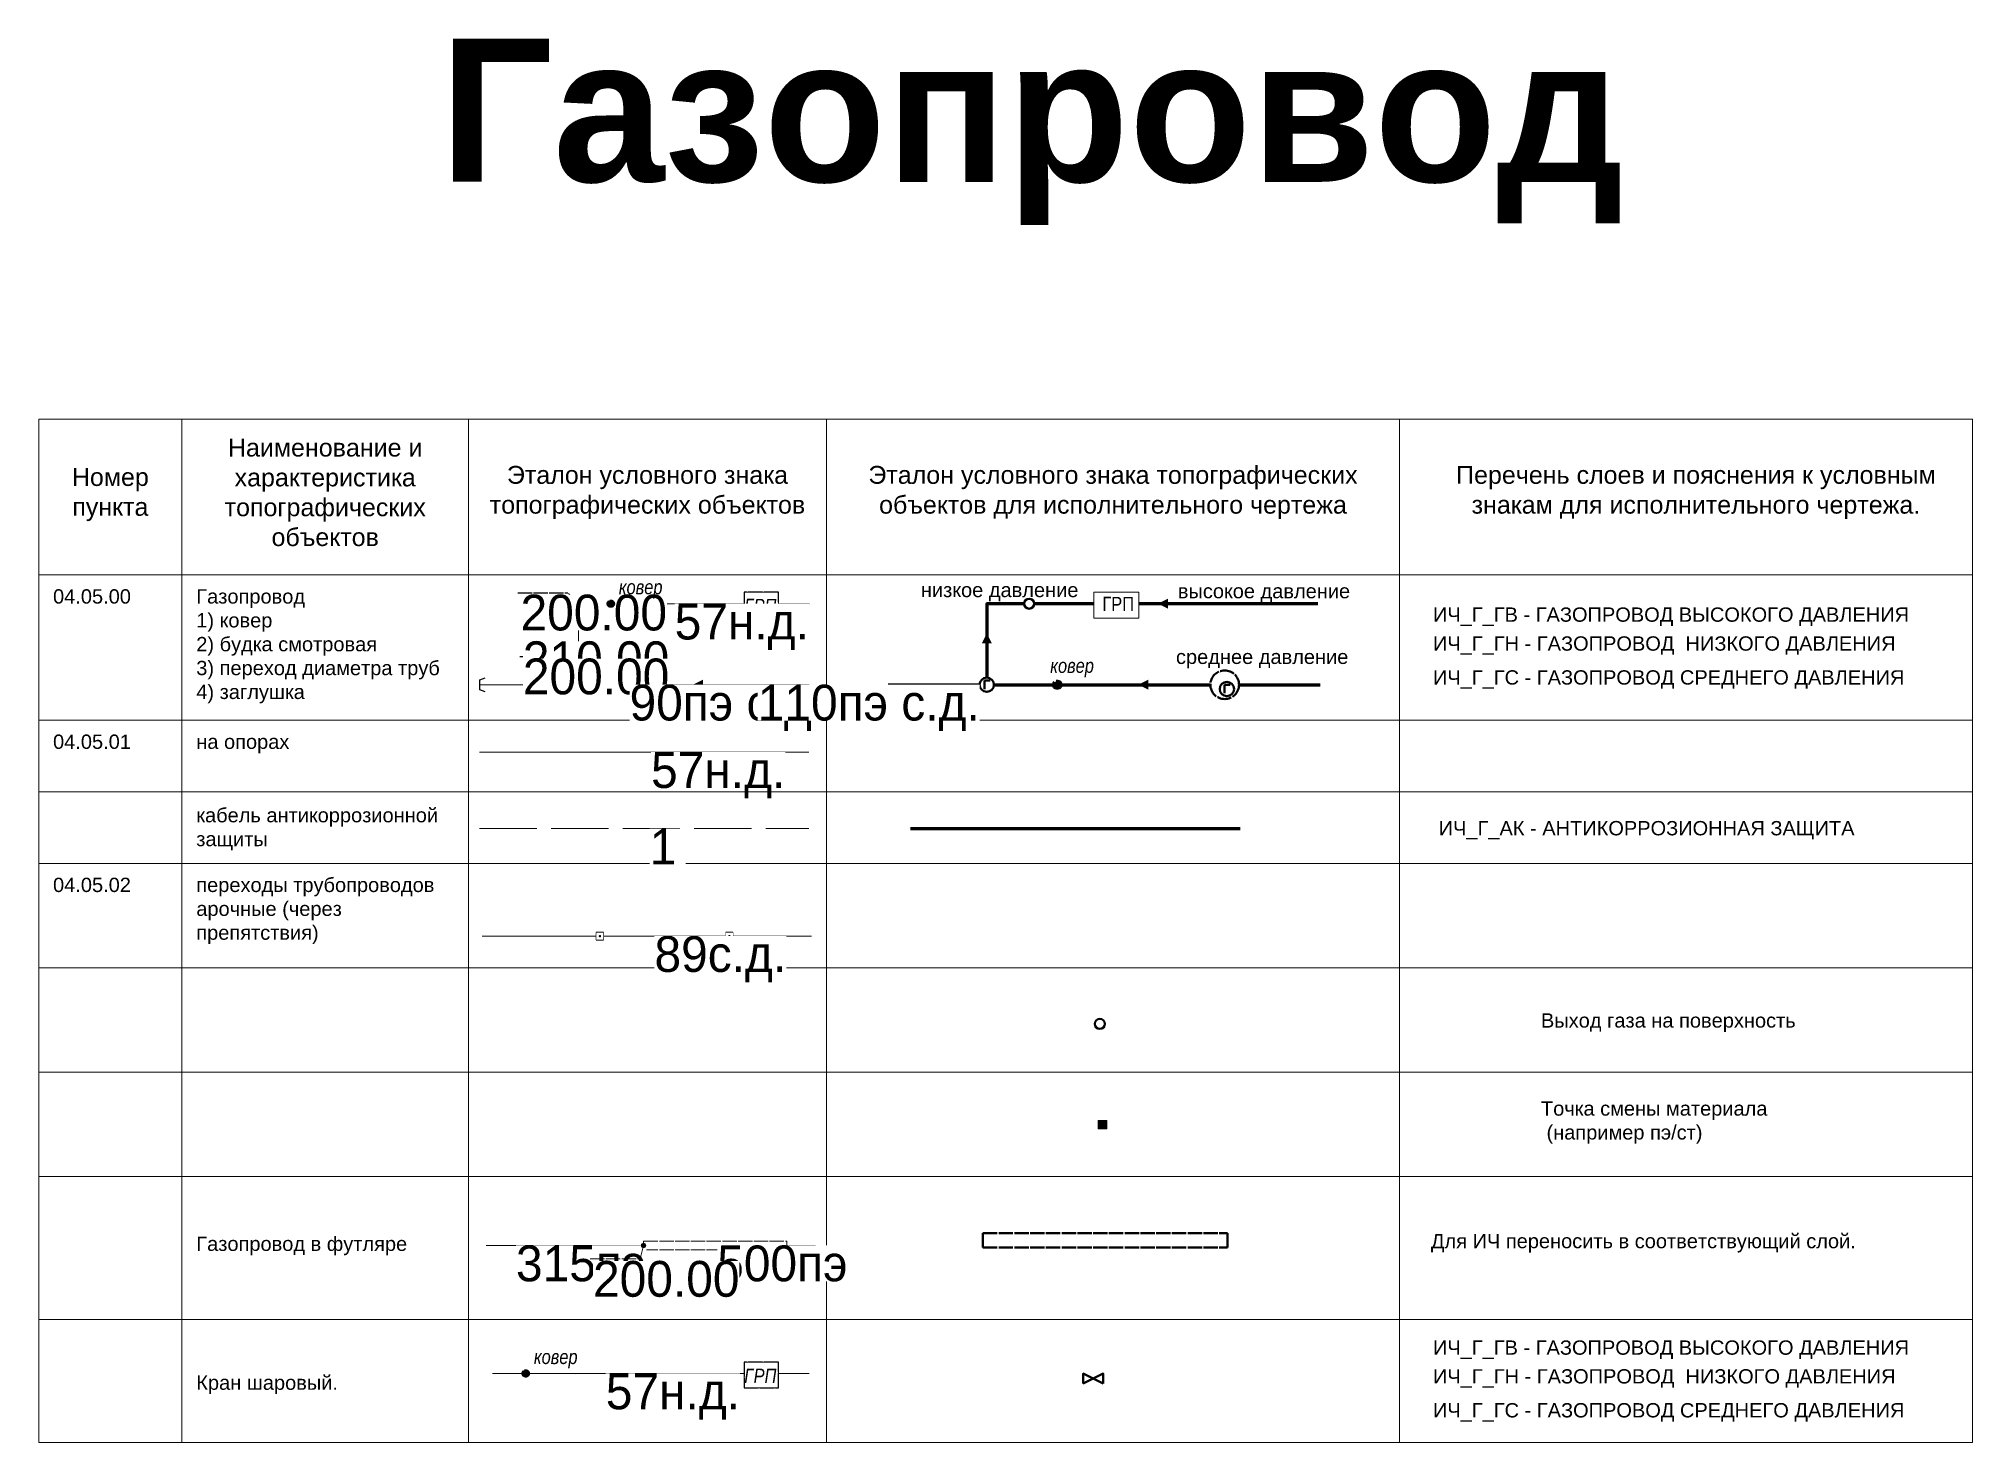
# Paper-space layout 'Газопровод.' of a CAD drawing. Header units: metres. Extents: x -965 to -830, y 237 to 335.
import ezdxf
from ezdxf.enums import TextEntityAlignment as Align

# ---------------------------------------------------------------- set-up
doc = ezdxf.new("R2018")
doc.units = ezdxf.units.M
doc.set_wipeout_variables(frame=1)
for name, pattern in [('DOT', [0.5, 0, -0.5]), ('T_03.LINE', [1, 1, 0]), ('T_04.07.09', [5, 4, -1]), ('T_04.LINE', [1, 1, 0])]:
    doc.linetypes.add(name, pattern=pattern)
for name, color, linetype, lineweight in [('01_Оформление', 7, 'Continuous', 20), ('13_Канализация Бытовая', 22, 'Continuous', 20), ('15_Газопровод', 20, 'Continuous', 20), ('17_Кабель Силовой', 10, 'Continuous', 20), ('ИЧ_Г_АК', 20, 'Continuous', 60), ('ИЧ_Г_ГВ', 20, 'Continuous', 60), ('ИЧ_Г_ГН', 20, 'Continuous', 60), ('ИЧ_Г_ГС', 20, 'Continuous', 60), ('Оформление трассы', 7, 'Continuous', 20)]:
    doc.layers.add(name, color=color, linetype=linetype, lineweight=lineweight)
doc.styles.get("Standard").update_dxf_attribs({"font": 'isocpeur.ttf', "width": 1.1})
doc.styles.add('Д-431', font='ARIALNI.TTF')
doc.styles.add('Р-131', font='ARIALN.TTF')
doc.styles.add('Т-132', font='arial.ttf')
doc.linetypes.add('T_04.05.00', pattern='A,2,0,["I",Р-131,S=0.7,R=0,X=-0.08,Y=-0.35],-0.5,["I",Р-131,S=0.7,R=0,X=-0.15,Y=-0.35],2', length=4.5)

# ---------------------------------------------------------------- blocks, each defined once
blk = doc.blocks.new('ИГО_Газ')
at = {"color": 0, "linetype": 'Continuous', "lineweight": -2}
for p, q in [((-0.16, 0.3), (0.24, 0.3)), ((-0.16, -0.3), (-0.16, 0.3))]:
    blk.add_line(p, q, dxfattribs=at)
blk.add_circle((0, 0), 0.5, dxfattribs=at)
blk.add_wipeout([(0.5, 0), (0.5, 0.05), (0.49, 0.1), (0.48, 0.15), (0.46, 0.19), (0.44, 0.24), (0.42, 0.28), (0.39, 0.32), (0.35, 0.35), (0.32, 0.39), (0.28, 0.42), (0.24, 0.44), (0.19, 0.46), (0.15, 0.48), (0.1, 0.49), (0.05, 0.5), (0, 0.5), (-0.05, 0.5), (-0.1, 0.49), (-0.15, 0.48), (-0.19, 0.46), (-0.24, 0.44), (-0.28, 0.42), (-0.32, 0.39), (-0.35, 0.35), (-0.39, 0.32), (-0.42, 0.28), (-0.44, 0.24), (-0.46, 0.19), (-0.48, 0.15), (-0.49, 0.1), (-0.5, 0.05), (-0.5, 0), (-0.5, -0.05), (-0.49, -0.1), (-0.48, -0.15), (-0.46, -0.19), (-0.44, -0.24), (-0.42, -0.28), (-0.39, -0.32), (-0.35, -0.35), (-0.32, -0.39), (-0.28, -0.42), (-0.24, -0.44), (-0.19, -0.46), (-0.15, -0.48), (-0.1, -0.49), (-0.05, -0.5), (0, -0.5), (0.05, -0.5), (0.1, -0.49), (0.15, -0.48), (0.19, -0.46), (0.24, -0.44), (0.28, -0.42), (0.32, -0.39), (0.35, -0.35), (0.39, -0.32), (0.42, -0.28), (0.44, -0.24), (0.46, -0.19), (0.48, -0.15), (0.49, -0.1), (0.5, -0.05)], dxfattribs=at)
for p, q in [((-0.16, 0.3), (0.24, 0.3)), ((-0.16, -0.3), (-0.16, 0.3)), ((-0.16, 0.3), (0.24, 0.3)), ((-0.16, -0.3), (-0.16, 0.3))]:
    blk.add_line(p, q, dxfattribs=at)
blk.add_circle((0, 0), 0.5, dxfattribs=at)
blk = doc.blocks.new('*U170')
blk.add_wipeout([(-0.17, -0.3), (-0.14, -0.32), (-0.11, -0.33), (-0.07, -0.34), (-0.04, -0.35), (0, -0.35), (0.03, -0.35), (0.07, -0.34), (0.1, -0.33), (0.13, -0.32), (0.17, -0.31), (0.2, -0.29), (0.23, -0.27), (0.25, -0.24), (0.27, -0.22), (0.3, -0.19), (0.31, -0.16), (0.33, -0.12), (0.34, -0.09), (0.35, -0.06), (0.35, -0.02), (0.35, 0.01), (0.35, 0.05), (0.34, 0.08), (0.33, 0.12), (0.32, 0.15), (0.3, 0.18), (0.28, 0.21), (0.26, 0.24), (0.23, 0.26), (0.2, 0.29), (0.17, 0.3), (0.14, 0.32), (0.11, 0.33), (0.07, 0.34), (0.04, 0.35), (0, 0.35), (-0.03, 0.35), (-0.07, 0.34), (-0.1, 0.33), (-0.13, 0.32), (-0.17, 0.31), (-0.2, 0.29), (-0.23, 0.27), (-0.25, 0.24), (-0.27, 0.22), (-0.3, 0.19), (-0.31, 0.16), (-0.33, 0.12), (-0.34, 0.09), (-0.35, 0.06), (-0.35, 0.02), (-0.35, -0.01), (-0.35, -0.05), (-0.34, -0.08), (-0.33, -0.12), (-0.32, -0.15), (-0.3, -0.18), (-0.28, -0.21), (-0.26, -0.24), (-0.23, -0.26), (-0.2, -0.29)])
at = {"lineweight": -2}
blk.add_circle((0, 0), 0.35, dxfattribs=at)
blk = doc.blocks.new('*U83')
at = {"color": 0, "lineweight": 30, "flags": 106}
blk.add_attdef('d-', text='', height=0.9, dxfattribs=at).set_placement((0, 0), align=Align.MIDDLE_CENTER)
blk = doc.blocks.new('*U81')
at = {"color": 0, "linetype": 'T_04.LINE'}
blk.add_lwpolyline([(0.38, -0.49), (0, -0.35), (0, 0.35), (0.38, 0.49)], dxfattribs=at)
blk = doc.blocks.new('*U79')
at = {"color": 0, "lineweight": 30, "flags": 106}
blk.add_attdef('d-', text='', height=0.9, dxfattribs=at).set_placement((0, 0), align=Align.MIDDLE_CENTER)
blk = doc.blocks.new('*U50')
at = {"color": 0, "linetype": 'T_03.LINE', "lineweight": -2}
blk.add_lwpolyline([(-0.25, -0.25), (0.25, -0.25), (0.25, 0.25), (-0.25, 0.25)], close=True, dxfattribs=at)
blk.add_wipeout([(-0.25, -0.25), (0.25, -0.25), (0.25, 0.25), (-0.25, 0.25)], dxfattribs=at)
at = {"linetype": 'T_03.LINE', "lineweight": -2}
h = blk.add_hatch(color=0, dxfattribs=at)
h.dxf.hatch_style = 1
h.paths.add_polyline_path([(0.05, 0, 1), (-0.05, 0, 1)])
at = {"color": 0, "linetype": 'T_03.LINE', "lineweight": 0}
blk.add_circle((0, 0), 0.05, dxfattribs=at)
blk = doc.blocks.new('*U49')
at = {"color": 0, "linetype": 'T_03.LINE', "lineweight": -2}
blk.add_lwpolyline([(-0.25, -0.25), (0.25, -0.25), (0.25, 0.25), (-0.25, 0.25)], close=True, dxfattribs=at)
blk.add_wipeout([(-0.25, -0.25), (0.25, -0.25), (0.25, 0.25), (-0.25, 0.25)], dxfattribs=at)
at = {"linetype": 'T_03.LINE', "lineweight": -2}
h = blk.add_hatch(color=0, dxfattribs=at)
h.dxf.hatch_style = 1
h.paths.add_polyline_path([(0.05, 0, 1), (-0.05, 0, 1)])
at = {"color": 0, "linetype": 'T_03.LINE', "lineweight": 0}
blk.add_circle((0, 0), 0.05, dxfattribs=at)
blk = doc.blocks.new('*U48')
at = {"color": 0, "lineweight": 30, "flags": 106}
blk.add_attdef('d-', text='', height=0.9, dxfattribs=at).set_placement((0, 0), align=Align.MIDDLE_CENTER)
blk = doc.blocks.new('T_04.01.06')
at = {"color": 0, "linetype": 'DOT', "lineweight": 0, "ltscale": 10}
blk.add_wipeout([(-0.1, 0.49), (-0.19, 0.46), (-0.28, 0.42), (-0.35, 0.35), (-0.42, 0.28), (-0.46, 0.19), (-0.49, 0.1), (-0.5, 0), (-0.49, -0.1), (-0.46, -0.19), (-0.42, -0.28), (-0.35, -0.35), (-0.28, -0.42), (-0.19, -0.46), (-0.1, -0.49), (0, -0.5), (0.1, -0.49), (0.19, -0.46), (0.28, -0.42), (0.35, -0.35), (0.42, -0.28), (0.46, -0.19), (0.49, -0.1), (0.5, 0), (0.49, 0.1), (0.46, 0.19), (0.42, 0.28), (0.35, 0.35), (0.28, 0.42), (0.19, 0.46), (0.1, 0.49), (0, 0.5)], dxfattribs=at)
at = {"color": 0, "linetype": 'T_04.LINE', "lineweight": -2}
blk.add_lwpolyline([(0.33, 0.26), (-0.12, 0.26), (-0.12, -0.39)], dxfattribs=at)
blk.add_circle((0, 0), 0.5, dxfattribs=at)
blk = doc.blocks.new('*U47')
at = {"color": 0, "linetype": 'T_04.LINE', "lineweight": -2}
blk.add_line((-4.08, 1.98), (-0.58, 1.98), dxfattribs=at)
blk.add_blockref('T_04.01.06', (0, 0), dxfattribs=at)
at = {"color": 0, "linetype": 'T_04.LINE', "lineweight": -2, "oblique": 10, "flags": 104}
for tag, p in [('Z', (-3.88, 3.03)), ('Z1', (-3.88, 1.83)), ('Z2', (-3.88, 0.78)), ('Z3', (-3.88, -0.27))]:
    blk.add_attdef(tag, text='', height=0.9, dxfattribs=at).set_placement(p, align=Align.TOP_LEFT)
blk = doc.blocks.new('*U46')
at = {"color": 0, "linetype": 'T_04.LINE', "lineweight": -2}
blk.add_lwpolyline([(715.39, 982.15, 0, 0.7, 0), (716.09, 982.15, 0.8, 0.8, 0)], format="xyseb", dxfattribs=at)
blk = doc.blocks.new('T_Point')
at = {"linetype": 'Continuous', "lineweight": -2}
h = blk.add_hatch(color=0, dxfattribs=at)
h.dxf.hatch_style = 1
h.paths.add_polyline_path([(-0.15, 0, 1), (0.15, 0, 1)])
at = {"color": 0, "linetype": 'Continuous', "lineweight": 0}
blk.add_circle((0, 0), 0.15, dxfattribs=at)
blk = doc.blocks.new('*U45')
at = {"color": 0, "linetype": 'T_04.LINE', "lineweight": -2}
for p in [(-4.24, 0.77), (0, 0)]:
    blk.add_line(p, (-0.74, 0.77), dxfattribs=at)
blk.add_blockref('T_Point', (0, 0), dxfattribs=at)
at = {"color": 0, "linetype": 'T_04.LINE', "lineweight": -2, "oblique": 10, "flags": 104}
for tag, p in [('Z', (-4.04, 0.62)), ('Z1', (-4.04, -0.43))]:
    blk.add_attdef(tag, text='', height=0.9, dxfattribs=at).set_placement(p, align=Align.TOP_LEFT)
blk = doc.blocks.new('*U44')
at = {"linetype": 'T_04.LINE', "lineweight": -2}
blk.add_hatch(color=0, dxfattribs=at).paths.add_polyline_path([(0.25, 0, 1), (-0.25, 0, 1)])
at = {"color": 0, "linetype": 'T_04.LINE', "lineweight": -2}
blk.add_circle((0, 0), 0.25, dxfattribs=at)
at = {"color": 0, "linetype": 'T_04.LINE', "lineweight": -2, "style": 'Д-431', "flags": 8}
blk.add_attdef('Газ', (0.5639, -0.38153), '', height=1, dxfattribs=at)
blk = doc.blocks.new('*U43')
at = {"color": 0, "lineweight": 30, "flags": 106}
blk.add_attdef('d-', text='', height=0.9, dxfattribs=at).set_placement((0, 0), align=Align.MIDDLE_CENTER)
blk = doc.blocks.new('*U42')
at = {"color": 0, "lineweight": 30, "flags": 106}
blk.add_attdef('d-', text='', height=0.9, dxfattribs=at).set_placement((0, 0), align=Align.MIDDLE_CENTER)
blk = doc.blocks.new('*U41')
at = {"color": 0, "lineweight": 30, "flags": 106}
blk.add_attdef('d-', text='', height=0.9, dxfattribs=at).set_placement((0, 0), align=Align.MIDDLE_CENTER)
blk = doc.blocks.new('*U161')
at = {"lineweight": 20}
h = blk.add_hatch(color=256, dxfattribs=at)
h.dxf.hatch_style = 1
h.paths.add_polyline_path([(-0.3, -0.3), (0.3, -0.3), (0.3, 0.3), (-0.3, 0.3)])
blk.add_lwpolyline([(-0.3, -0.3), (0.3, -0.3), (0.3, 0.3), (-0.3, 0.3)], close=True, dxfattribs=at)
blk = doc.blocks.new('*U185')
at = {"color": 0, "linetype": 'DOT', "lineweight": 0, "ltscale": 10}
blk.add_wipeout([(-0.2, 0.98), (-0.38, 0.92), (-0.56, 0.83), (-0.71, 0.71), (-0.83, 0.56), (-0.92, 0.38), (-0.98, 0.2), (-1, 0), (-0.98, -0.2), (-0.92, -0.38), (-0.83, -0.56), (-0.71, -0.71), (-0.56, -0.83), (-0.38, -0.92), (-0.2, -0.98), (0, -1), (0.2, -0.98), (0.38, -0.92), (0.56, -0.83), (0.71, -0.71), (0.83, -0.56), (0.92, -0.38), (0.98, -0.2), (1, 0), (0.98, 0.2), (0.92, 0.38), (0.83, 0.56), (0.71, 0.71), (0.56, 0.83), (0.38, 0.92), (0.2, 0.98), (0, 1)], dxfattribs=at)
at = {"color": 0, "linetype": 'T_04.LINE', "lineweight": 40}
blk.add_circle((0, 0), 1, dxfattribs=at)
blk = doc.blocks.new('*U188')
at = {"color": 0, "linetype": 'T_04.LINE', "lineweight": -2, "flags": 106}
blk.add_attdef('d-', text='', height=0.9, dxfattribs=at).set_placement((0, 0), align=Align.MIDDLE_CENTER)
blk = doc.blocks.new('*U187')
at = {"color": 0, "linetype": 'T_04.LINE', "lineweight": -2}
for p in [(0, 0), (-3.73, -0.93)]:
    blk.add_line(p, (-0.23, -0.93), dxfattribs=at)
blk.add_blockref('T_Point', (0, 0), dxfattribs=at)
at = {"color": 0, "linetype": 'T_04.LINE', "lineweight": -2, "oblique": 10, "flags": 104}
for tag, p in [('Z', (-3.53, -1.08)), ('Z1', (-3.53, -2.13))]:
    blk.add_attdef(tag, text='', height=0.9, dxfattribs=at).set_placement(p, align=Align.TOP_LEFT)
blk = doc.blocks.new('*U186')
at = {"color": 0, "linetype": 'T_04.LINE', "lineweight": -2, "flags": 106}
blk.add_attdef('d-', text='', height=0.9, dxfattribs=at).set_placement((0, 0), align=Align.MIDDLE_CENTER)
blk = doc.blocks.new('T_04.05.01')
at = {"linetype": 'T_04.LINE', "lineweight": -2}
blk.add_hatch(color=0, dxfattribs=at).paths.add_polyline_path([(0.25, 0, 1), (-0.25, 0, 1)])
at = {"color": 0, "linetype": 'T_04.LINE', "lineweight": -2}
blk.add_circle((0, 0), 0.25, dxfattribs=at)
at = {"color": 0, "linetype": 'T_04.LINE', "lineweight": -2, "style": 'Д-431', "flags": 8}
blk.add_attdef('Газ', (0.5639, -0.38153), '', height=1, dxfattribs=at)
blk = doc.blocks.new('*U379')
at = {"lineweight": -2}
blk.add_wipeout([(0.7, 0.35), (0, 0), (0.7, -0.35)], dxfattribs=at)
blk.add_wipeout([(-0.7, 0.35), (0, 0), (-0.7, -0.35)], dxfattribs=at)
for points in [[(-0.7, 0.35), (0, 0), (-0.7, -0.35), (-0.7, 0.35)], [(0.7, 0.35), (0, 0), (0.7, -0.35), (0.7, 0.35)]]:
    blk.add_lwpolyline(points, close=True, dxfattribs=at)
blk = doc.blocks.new('*U385')
at = {"color": 0, "linetype": 'T_04.LINE', "lineweight": -2}
blk.add_lwpolyline([(-0.7, 0, 0, 0.7, 0), (0, 0, 0.8, 0.8, 0)], format="xyseb", dxfattribs=at)

psp = doc.layouts.new('Газопровод.')

# ---------------------------------------------------------------- linework, layer by layer
at = {"linetype": 'T_04.LINE', "lineweight": -2}
for points in [[(-915.33, 294.46), (-912.93, 294.46), (-912.93, 296.26), (-915.33, 296.26)], [(-915.33, 240.69), (-912.93, 240.69), (-912.93, 242.49), (-915.33, 242.49)]]:
    psp.add_lwpolyline(points, close=True, dxfattribs=at)
at = {"layer": '01_Оформление'}
for p, q in [((-964.57, 308.36), (-829.57, 308.36)), ((-964.57, 308.36), (-964.57, 297.47)), ((-954.57, 308.36), (-954.57, 297.47)), ((-934.57, 308.36), (-934.57, 297.47)), ((-909.57, 308.36), (-909.57, 297.47)), ((-869.57, 308.36), (-869.57, 297.47)), ((-829.57, 308.36), (-829.57, 297.47)), ((-829.57, 308.36), (-829.57, 297.47)), ((-964.57, 297.47), (-829.57, 297.47)), ((-964.57, 297.47), (-964.57, 236.88)), ((-964.57, 297.47), (-829.57, 297.47)), ((-964.57, 297.47), (-829.57, 297.47)), ((-954.57, 297.47), (-954.57, 236.88)), ((-934.57, 297.47), (-934.57, 236.88)), ((-909.57, 297.47), (-909.57, 236.88)), ((-869.57, 297.47), (-869.57, 236.88)), ((-829.57, 297.47), (-829.57, 236.88)), ((-964.57, 287.32), (-829.57, 287.32)), ((-964.57, 277.32), (-829.57, 277.32)), ((-964.57, 270.03), (-829.57, 270.03)), ((-964.57, 262.74), (-829.57, 262.74)), ((-964.57, 255.45), (-829.57, 255.45)), ((-964.57, 245.45), (-829.57, 245.45)), ((-964.57, 236.88), (-829.57, 236.88))]:
    psp.add_line(p, q, dxfattribs=at)
psp.add_lwpolyline([(-964.57, 282.32), (-829.57, 282.32)], dxfattribs=at)
at = {"layer": '15_Газопровод', "linetype": 'T_04.LINE'}
for p, q in [((-922.34, 250.93), (-922.34, 250.63)), ((-922.34, 250.93), (-912.33, 250.93)), ((-922.34, 250.33), (-922.34, 250.63)), ((-922.34, 250.33), (-912.33, 250.33)), ((-912.33, 250.93), (-912.33, 250.63)), ((-912.33, 250.33), (-912.33, 250.63))]:
    psp.add_line(p, q, dxfattribs=at)
at = {"layer": '15_Газопровод', "linetype": 'T_04.05.00'}
for points in [[(-915.33, 295.46), (-926.89, 295.46), (-926.89, 289.8)], [(-910.77, 295.46), (-912.93, 295.46)], [(-933.77, 289.8), (-926.89, 289.8), (-910.77, 289.8)], [(-933.8, 285.09), (-910.8, 285.09)], [(-933.61, 272.24), (-910.61, 272.24)], [(-933.34, 250.63), (-922.34, 250.63)], [(-912.33, 250.63), (-910.33, 250.63)], [(-915.33, 241.69), (-932.88, 241.69)], [(-910.77, 241.69), (-912.93, 241.69)]]:
    psp.add_lwpolyline(points, dxfattribs=at)
at = {"layer": '17_Кабель Силовой', "linetype": 'T_04.07.09', "flags": 128}
psp.add_lwpolyline([(-933.8, 279.75), (-910.8, 279.75)], dxfattribs=at)
at = {"layer": 'ИЧ_Г_АК', "flags": 128}
psp.add_lwpolyline([(-903.7, 279.75), (-880.7, 279.75)], dxfattribs=at)
at = {"layer": 'ИЧ_Г_ГВ'}
psp.add_lwpolyline([(-875.26, 295.46), (-884.43, 295.46), (-886.83, 295.46), (-887.77, 295.46)], dxfattribs=at)
at = {"layer": 'ИЧ_Г_ГН', "linetype": 'T_04.LINE', "lineweight": 40}
for p, q in [((-898.65, 251.48), (-898.65, 250.98)), ((-898.65, 251.48), (-881.57, 251.48)), ((-881.57, 251.48), (-881.57, 250.98)), ((-898.65, 250.48), (-898.65, 250.98)), ((-898.65, 250.48), (-881.57, 250.48)), ((-881.57, 250.48), (-881.57, 250.98))]:
    psp.add_line(p, q, dxfattribs=at)
at = {"layer": 'ИЧ_Г_ГН'}
psp.add_lwpolyline([(-890.9, 295.46), (-898.38, 295.46), (-898.38, 289.8)], dxfattribs=at)
at = {"layer": 'ИЧ_Г_ГС'}
psp.add_lwpolyline([(-905.27, 289.8), (-898.38, 289.8), (-875.1, 289.8)], dxfattribs=at)
at = {"layer": 'Оформление трассы'}
for points in [[(-915.33, 294.46), (-912.93, 294.46), (-912.93, 296.26), (-915.33, 296.26)], [(-890.9, 294.46), (-887.77, 294.46), (-887.77, 296.26), (-890.9, 296.26)], [(-915.33, 240.69), (-912.93, 240.69), (-912.93, 242.49), (-915.33, 242.49)]]:
    psp.add_lwpolyline(points, close=True, dxfattribs=at)

# ---------------------------------------------------------------- block references
ref = psp.add_blockref('*U45', (-926.89, 295.46))
lines = psp.add_mtext('200.00', dxfattribs={"color": 0, "linetype": 'T_04.LINE', "lineweight": -2, "insert": (-930.93, 296.09), "char_height": 2.5, "attachment_point": 1, "bg_fill": 3, "box_fill_scale": 1, "bg_fill_color": 256, "bg_fill_transparency": 0})
ref.add_attrib('Z', '', (-930.93, 296.09), dxfattribs={"flags": 104}).embed_mtext(lines)
ref = psp.add_blockref('*U44', (-924.63, 295.46))
ref.add_attrib('Газ', 'ковер', (-924.07, 296.12), dxfattribs={"color": 0, "linetype": 'T_04.LINE', "lineweight": -2, "height": 1, "style": 'Д-431'})
for name, p in [('*U81', (-933.77, 289.8)), ('*U46', (-1634.28, -692.35))]:
    psp.add_blockref(name, p)
ref = psp.add_blockref('*U79', (-921.82, 285.09))
lines = psp.add_mtext('57н.д.', dxfattribs={"color": 0, "insert": (-921.82, 285.09), "char_height": 2.5, "attachment_point": 1, "bg_fill": 3, "box_fill_scale": 1, "bg_fill_color": 256, "bg_fill_transparency": 0})
ref.add_attrib('d-', '', (-921.82, 285.09), dxfattribs={"flags": 104}).embed_mtext(lines)
ref = psp.add_blockref('*U83', (-921.91, 279.75))
lines = psp.add_mtext('1', dxfattribs={"color": 0, "insert": (-921.91, 279.75), "char_height": 2.5, "attachment_point": 1, "bg_fill": 3, "box_fill_scale": 1, "bg_fill_color": 256, "bg_fill_transparency": 0})
ref.add_attrib('d-', '', (-921.91, 279.75), dxfattribs={"flags": 104}).embed_mtext(lines)
ref = psp.add_blockref('*U188', (-931.25, 250.63))
lines = psp.add_mtext('315пэ', dxfattribs={"color": 0, "linetype": 'T_04.LINE', "lineweight": -2, "insert": (-931.25, 250.63), "char_height": 2.5, "attachment_point": 1, "bg_fill": 3, "box_fill_scale": 1, "bg_fill_color": 256, "bg_fill_transparency": 0})
ref.add_attrib('d-', '', (-931.25, 250.63), dxfattribs={"flags": 104}).embed_mtext(lines)
ref = psp.add_blockref('*U186', (-917.2, 250.63))
lines = psp.add_mtext('500пэ', dxfattribs={"color": 0, "linetype": 'T_04.LINE', "lineweight": -2, "insert": (-917.2, 250.63), "char_height": 2.5, "attachment_point": 1, "bg_fill": 3, "box_fill_scale": 1, "bg_fill_color": 256, "bg_fill_transparency": 0})
ref.add_attrib('d-', '', (-917.2, 250.63), dxfattribs={"flags": 104}).embed_mtext(lines)
ref = psp.add_blockref('*U44', (-930.57, 241.69))
ref.add_attrib('Газ', 'ковер', (-930, 242.35), dxfattribs={"color": 0, "linetype": 'T_04.LINE', "lineweight": -2, "height": 1, "style": 'Д-431'})
ref = psp.add_blockref('*U42', (-924.98, 241.69))
lines = psp.add_mtext('57н.д.', dxfattribs={"color": 0, "insert": (-924.98, 241.69), "char_height": 2.5, "attachment_point": 1, "bg_fill": 3, "box_fill_scale": 1, "bg_fill_color": 256, "bg_fill_transparency": 0})
ref.add_attrib('d-', '', (-924.98, 241.69), dxfattribs={"flags": 104}).embed_mtext(lines)
at = {"layer": '13_Канализация Бытовая', "color": 7}
ref = psp.add_blockref('*U187', (-922.34, 250.63), dxfattribs=at)
lines = psp.add_mtext('200.00', dxfattribs={"layer": '0', "color": 0, "linetype": 'T_04.LINE', "lineweight": -2, "insert": (-925.87, 249.55), "char_height": 2.5, "attachment_point": 1, "bg_fill": 3, "box_fill_scale": 1, "bg_fill_color": 256, "bg_fill_transparency": 0})
ref.add_attrib('Z', '', (-925.87, 249.55), dxfattribs={"flags": 104}).embed_mtext(lines)
at = {"layer": 'ИЧ_Г_ГВ', "linetype": 'T_04.LINE'}
psp.add_blockref('*U385', (-885.73, 295.46), dxfattribs=at)
at = {"layer": 'ИЧ_Г_ГН', "linetype": 'T_04.LINE', "rotation": 270}
psp.add_blockref('*U385', (-898.38, 292.69), dxfattribs=at)
at = {"layer": 'ИЧ_Г_ГН', "lineweight": 20}
psp.add_blockref('*U161', (-890.3, 259.07), dxfattribs=at)
at = {"layer": 'ИЧ_Г_ГС'}
ref = psp.add_blockref('T_04.05.01', (-893.46, 289.8), dxfattribs=at)
ref.add_attrib('Газ', 'ковер', (-893.95, 290.63), dxfattribs={"layer": '0', "color": 0, "linetype": 'ByBlock', "lineweight": -2, "height": 1, "style": 'Д-431'})
at = {"layer": 'ИЧ_Г_ГС', "linetype": 'T_04.LINE'}
psp.add_blockref('*U385', (-887.1, 289.8), dxfattribs=at)
at = {"layer": 'ИЧ_Г_ГС', "lineweight": 40}
psp.add_blockref('*U170', (-890.49, 266.11), dxfattribs=at)
at = {"layer": 'ИЧ_Г_ГС', "lineweight": 40, "rotation": 180}
psp.add_blockref('*U379', (-890.95, 241.33), dxfattribs=at)

# ---------------------------------------------------------------- texts
at = {"linetype": 'T_04.LINE', "lineweight": 20, "style": 'Д-431'}
for p in [(-915.31, 294.8), (-915.31, 241.03)]:
    psp.add_text('ГРП', height=1, dxfattribs=at).set_placement(p)
at = {"layer": '01_Оформление', "style": 'Т-132'}
for s, insert, char_height, width, attachment_point in [('{\\fArial|b1|i0|c204|p34;Газопровод}', (-895.26, 328.42), 10, 133, 5), ('{\\fArial|b0|i0|c204|p34;Наименование и характеристика топографических объектов}', (-944.57, 303.23), 1.25, 18, 5), ('Эталон условного знака топографических объектов', (-922.07, 303.23), 1.25, 23, 5), ('Эталон условного знака топографических объектов для исполнительного чертежа', (-889.57, 303.23), 1.25, 38, 5), ('Номер пункта', (-959.57, 303.08), 1.25, 8, 5), ('Перечень слоев и пояснения к условным знакам для исполнительного чертежа.', (-848.87, 303.23), 1.25, 38, 5), ('04.05.00', (-963.57, 296.47), 1, 8, 1), ('Газопровод\\P1) ковер\\P2) будка смотровая\\P3) переход диаметра труб\\P4) заглушка', (-953.57, 296.47), 1, 18, 1), ('04.05.01', (-963.57, 286.32), 1, 8, 1), ('на опорах', (-953.57, 286.32), 1, 18, 1), ('кабель антикоррозионной защиты', (-953.57, 281.19), 1, 18, 1), ('04.05.02', (-963.57, 276.32), 1, 8, 1), ('переходы трубопроводов арочные (через препятствия)', (-953.57, 276.32), 1, 18, 1), ('Выход газа на поверхность', (-859.69, 266.85), 1, 18.9736, 1), ('Точка смены материала\\P (например пэ/ст)', (-859.69, 260.7), 1, 16.4057, 1), ('Газопровод в футляре', (-953.57, 251.25), 1, 18, 1), ('Для ИЧ переносить в соответствующий слой.', (-867.37, 251.44), 1, 31.0396, 1), ('Кран шаровый.', (-953.57, 241.55), 1, 18, 1)]:
    psp.add_mtext(s, dxfattribs=dict(at, insert=insert, char_height=char_height, width=width, attachment_point=attachment_point))
at = {"layer": 'ИЧ_Г_АК', "style": 'Т-132'}
psp.add_text('ИЧ_Г_АК - АНТИКОРРОЗИОННАЯ ЗАЩИТА', height=1, dxfattribs=at).set_placement((-866.83, 279.28))
at = {"layer": 'ИЧ_Г_ГВ', "style": 'Т-132'}
for s, p in [('низкое давление', (-902.98, 295.92)), ('высокое давление', (-885.04, 295.84)), ('ИЧ_Г_ГВ - ГАЗОПРОВОД ВЫСОКОГО ДАВЛЕНИЯ', (-867.23, 294.2)), ('среднее давление', (-885.17, 291.25)), ('ИЧ_Г_ГВ - ГАЗОПРОВОД ВЫСОКОГО ДАВЛЕНИЯ', (-867.23, 243))]:
    psp.add_text(s, height=1, dxfattribs=at).set_placement(p)
at = {"layer": 'ИЧ_Г_ГН', "style": 'Т-132'}
for p in [(-867.23, 292.18), (-867.23, 240.99)]:
    psp.add_text('ИЧ_Г_ГН - ГАЗОПРОВОД  НИЗКОГО ДАВЛЕНИЯ', height=1, dxfattribs=at).set_placement(p)
at = {"layer": 'ИЧ_Г_ГС', "style": 'Т-132'}
for p in [(-867.23, 289.81), (-867.23, 238.62)]:
    psp.add_text('ИЧ_Г_ГС - ГАЗОПРОВОД СРЕДНЕГО ДАВЛЕНИЯ', height=1, dxfattribs=at).set_placement(p)
at = {"layer": 'Оформление трассы', "style": 'Р-131'}
psp.add_text('ГРП', height=1, dxfattribs=at).set_placement((-890.3, 294.94))

# ---------------------------------------------------------------- next in the draw order: block references
ref = psp.add_blockref('*U47', (-926.89, 289.8))
lines = psp.add_mtext('210.00', dxfattribs={"color": 0, "linetype": 'T_04.LINE', "lineweight": -2, "insert": (-930.77, 292.83), "char_height": 2.5, "attachment_point": 1, "bg_fill": 3, "box_fill_scale": 1, "bg_fill_color": 256, "bg_fill_transparency": 0})
ref.add_attrib('Z', '', (-930.77, 292.83), dxfattribs={"flags": 104}).embed_mtext(lines)
lines = psp.add_mtext('200.00', dxfattribs={"color": 0, "linetype": 'T_04.LINE', "lineweight": -2, "insert": (-930.77, 291.63), "char_height": 2.5, "attachment_point": 1, "bg_fill": 3, "box_fill_scale": 1, "bg_fill_color": 256, "bg_fill_transparency": 0})
ref.add_attrib('Z1', '', (-930.77, 291.63), dxfattribs={"flags": 104}).embed_mtext(lines)
for name, p in [('*U50', (-925.39, 272.24)), ('*U49', (-916.35, 272.24))]:
    psp.add_blockref(name, p)
at = {"layer": 'ИЧ_Г_ГН', "lineweight": 40}
psp.add_blockref('ИГО_Газ', (-898.38, 289.8), dxfattribs=at)
at = {"layer": 'ИЧ_Г_ГС', "lineweight": 40}
psp.add_blockref('*U170', (-895.42, 295.46), dxfattribs=at)
at = {"layer": 'ИЧ_Г_ГС', "lineweight": 20}
psp.add_blockref('*U185', (-881.77, 289.8), dxfattribs=at)

# ---------------------------------------------------------------- next in the draw order: block references
ref = psp.add_blockref('*U42', (-920.17, 295.46))
lines = psp.add_mtext('57н.д.', dxfattribs={"color": 0, "insert": (-920.17, 295.46), "char_height": 2.5, "attachment_point": 1, "bg_fill": 3, "box_fill_scale": 1, "bg_fill_color": 256, "bg_fill_transparency": 0})
ref.add_attrib('d-', '', (-920.17, 295.46), dxfattribs={"flags": 104}).embed_mtext(lines)
ref = psp.add_blockref('*U43', (-923.32, 289.8))
lines = psp.add_mtext('90пэ с.д.', dxfattribs={"color": 0, "insert": (-923.32, 289.8), "char_height": 2.5, "attachment_point": 1, "bg_fill": 3, "box_fill_scale": 1, "bg_fill_color": 256, "bg_fill_transparency": 0})
ref.add_attrib('d-', '', (-923.32, 289.8), dxfattribs={"flags": 104}).embed_mtext(lines)
ref = psp.add_blockref('*U41', (-914.37, 289.8))
lines = psp.add_mtext('110пэ с.д.', dxfattribs={"color": 0, "insert": (-914.37, 289.8), "char_height": 2.5, "attachment_point": 1, "bg_fill": 3, "box_fill_scale": 1, "bg_fill_color": 256, "bg_fill_transparency": 0})
ref.add_attrib('d-', '', (-914.37, 289.8), dxfattribs={"flags": 104}).embed_mtext(lines)
ref = psp.add_blockref('*U48', (-921.58, 272.24))
lines = psp.add_mtext('89с.д.', dxfattribs={"color": 0, "insert": (-921.58, 272.24), "char_height": 2.5, "attachment_point": 1, "bg_fill": 3, "box_fill_scale": 1, "bg_fill_color": 256, "bg_fill_transparency": 0})
ref.add_attrib('d-', '', (-921.58, 272.24), dxfattribs={"flags": 104}).embed_mtext(lines)
at = {"layer": 'ИЧ_Г_ГС', "lineweight": 40}
psp.add_blockref('ИГО_Газ', (-881.62, 289.5), dxfattribs=at)

doc.saveas('drawing.dxf')
